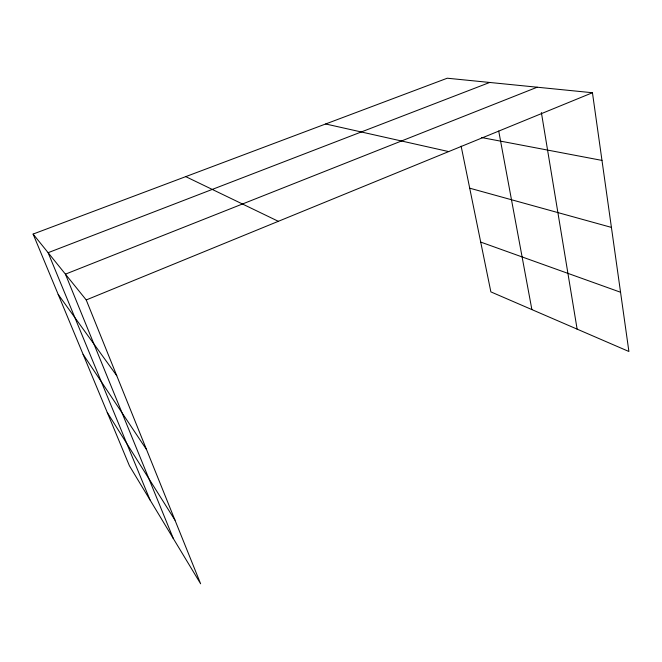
<?xml version="1.0" encoding="UTF-8"?>
<svg xmlns="http://www.w3.org/2000/svg" width="662" height="662" viewBox="0 0 662 662"><rect width="100%" height="100%" fill="white"/><g stroke="black" fill="none" stroke-linecap="round" stroke-linejoin="round"><path stroke-width="0.99" d="M592.449 92.738L447.264 78.215L33.1 234.067L86.225 299.952L592.449 92.738L628.9 351.489L490.873 291.884L461.133 146.161M537.196 87.21L65.422 274.151L173.303 538.504M489.706 82.46L48.119 252.694L150.034 499.951M481.547 137.53L601.981 160.411M325.663 123.976L448.687 151.581M469.714 188.182L611.415 227.397M480.711 242.085L620.551 292.248M185.741 176.63L278.346 221.315M58.182 294.416L116.76 375.702M83.089 354.336L146.542 449.606M107.269 412.5L174.983 520.158M33.1 234.067L129.421 465.791L200.627 583.785L86.225 299.952M498.726 131.035L531.884 309.593M541.384 112.557L577.123 329.13"/></g></svg>
